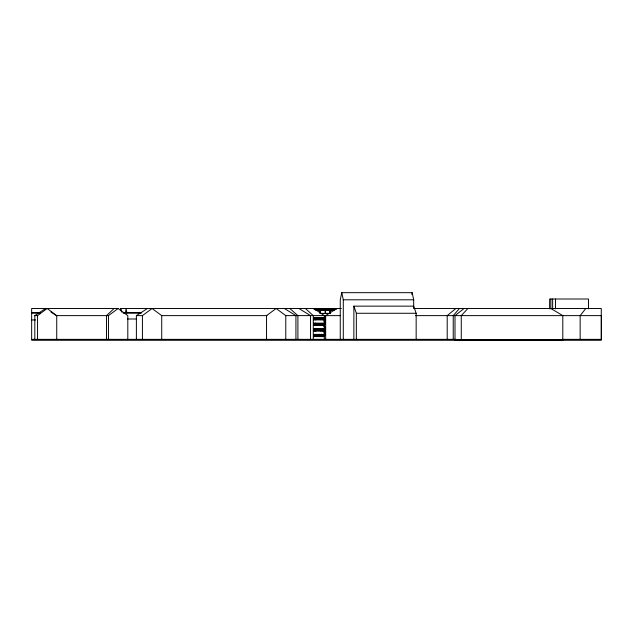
<?xml version="1.0" encoding="UTF-8"?>
<svg xmlns="http://www.w3.org/2000/svg" width="633" height="633" viewBox="0 0 633 633"><rect width="100%" height="100%" fill="white"/><g stroke="black" fill="none" stroke-linecap="round" stroke-linejoin="round"><path stroke-width="0.95" d="M313.675 319.752L313.659 317.355L313.841 319.752M313.675 325.378L313.857 322.98L313.841 325.378M314.593 319.705L314.791 317.355L314.775 319.752M313.675 331.004L313.857 328.606L313.841 331.004M314.593 325.33L314.791 322.98L314.775 325.378M313.675 336.629L313.659 334.232L313.841 336.629M315.345 317.948L315.764 317.37L315.914 319.752L315.345 319.752L315.345 317.948L315.914 317.948M314.609 331.004L314.593 328.606L314.775 331.004M315.345 323.574L315.764 322.996L315.914 325.378L315.345 325.378L315.345 323.574L315.914 323.574M314.609 336.629L314.593 334.232L314.775 336.629M316.476 319.752L316.666 317.355L316.65 319.752M315.345 329.2L315.764 328.622L315.914 331.004L315.345 331.004L315.345 329.2L315.914 329.2M316.476 325.378L316.666 322.98L316.65 325.378M315.543 336.629L315.527 334.232L315.709 336.629M317.418 319.752L317.6 317.355L317.584 319.752M316.476 331.004L316.666 328.606L316.65 331.004M317.418 325.378L317.6 322.98L317.584 325.378M316.476 336.629L316.666 334.232L316.65 336.629M318.352 319.752L318.336 317.355L318.518 319.752M317.418 331.004L317.6 328.606L317.584 331.004M318.352 325.378L318.336 322.98L318.518 325.378M319.182 319.752L319.364 317.355L319.349 319.752M317.418 336.629L317.6 334.232L317.584 336.629M318.352 331.004L318.336 328.606L318.518 331.004M319.182 325.378L319.364 322.98L319.349 325.378M320.116 319.752L320.1 317.355L320.282 319.752M318.352 336.629L318.336 334.232L318.518 336.629M319.182 331.004L319.364 328.606L319.349 331.004M320.116 325.378L320.306 322.98L320.282 325.378M321.058 319.752L321.24 317.355L321.224 319.752M319.182 336.629L319.364 334.232L319.349 336.629M320.116 331.004L320.306 328.606L320.282 331.004M321.058 325.378L321.24 322.98L321.224 325.378M321.991 319.752L321.975 317.355L322.157 319.752M320.116 336.629L320.1 334.232L320.282 336.629M321.058 331.004L321.24 328.606L321.224 331.004M321.991 325.378L322.173 322.98L322.157 325.378M322.909 319.705L323.107 317.355L323.091 319.752M321.058 336.629L321.24 334.232L321.224 336.629M321.991 331.004L322.173 328.606L322.157 331.004M322.909 325.33L323.107 322.98L323.091 325.378M323.859 319.752L323.843 317.355L324.025 319.752M321.991 336.629L321.975 334.232L322.157 336.629M322.925 331.004L323.107 328.606L323.091 331.004M323.859 325.378L324.041 322.98L324.025 325.378M322.925 336.629L323.107 334.232L323.091 336.629M323.859 331.004L324.041 328.606L324.025 331.004M323.859 336.629L323.843 334.232L324.025 336.629M120.594 310.281L120.879 308.5L341.361 308.5M125.429 312.947L126.141 308.5L126.845 312.947M413.681 308.105L413.681 299.797L412.162 292.675L341.78 292.675L340.261 299.797L340.261 339.351M411.79 294.456L412.162 292.675M585.818 308.5L580.152 315.622L580.152 339.351M459.455 308.5L453.236 315.622L453.236 339.351M467.89 308.5L461.267 315.622L461.267 340.325M114.106 308.5L106.518 315.622L106.518 339.351M455.863 308.5L447.207 315.622L447.207 339.351M464.06 308.5L455 315.622L455 340.325L562.8 340.325L562.8 315.622L550.876 308.5M34.815 339.351L34.815 315.622L37.553 315.622L47.151 308.5L56.741 315.622L56.741 339.351M50.972 312.061L56.353 315.622L108.465 315.622L118.134 308.5L127.811 315.622L127.811 339.351M136.38 339.351L136.38 315.622L142.425 315.622L152.07 308.5L161.724 315.622L161.724 339.351M34.815 315.622L45.584 308.5M136.38 315.622L147.426 308.5M325.671 339.351L325.671 315.622L336.803 308.5M341.78 292.675L343.292 299.797L413.681 299.797M353.871 339.351L353.871 306.15L413.681 306.15L416.158 313.272L416.158 339.351M118.134 308.5L31.65 308.5L31.65 339.351L455.815 339.351M413.911 308.5L601.279 308.5L601.279 340.143L31.65 340.143L31.65 339.668L601.279 339.668M314.11 309.276L336.258 309.276M315.732 310.059L334.192 310.083M316.342 310.257L320.053 310.257L320.053 313.367M334.018 310.257L330.149 310.257L330.149 313.367M31.65 312.844L40.512 312.844M123.016 312.844L141.752 312.844M31.65 312.9L40.496 312.9M123.213 312.9L140.993 312.9M353.871 306.15L356.347 313.272L416.158 313.272M161.423 315.622L266.944 315.622M266.548 339.351L266.548 315.622L276.17 308.5L285.784 315.622L325.386 315.59L325.386 319.04L323.661 319.04M325.671 315.622L340.459 315.622M415.39 315.622L601.35 315.622L601.35 339.351L562.009 339.351M313.477 317.948L314.039 317.948M314.411 317.948L314.981 317.948M316.278 317.948L316.848 317.948M317.212 317.948L317.782 317.948M318.146 317.948L318.716 317.948M318.985 317.948L319.554 317.948M319.918 317.948L320.488 317.948M320.852 317.948L321.422 317.948M321.786 317.948L322.355 317.948M322.719 317.948L323.289 317.948M323.661 317.948L324.223 317.948M313.485 318.85L314.031 318.85M314.419 318.85L314.965 318.85M315.353 318.85L315.907 318.85M316.286 318.85L316.84 318.85M317.22 318.85L317.774 318.85M318.162 318.85L318.708 318.85M318.992 318.85L319.538 318.85M319.926 318.85L320.48 318.85M320.86 318.85L321.414 318.85M321.801 318.85L322.347 318.85M322.735 318.85L323.281 318.85M323.669 318.85L324.215 318.85M127.51 319L136.404 319M313.485 319.705L314.031 319.705M314.419 319.705L314.965 319.705M315.353 319.705L315.907 319.705M316.286 319.705L316.84 319.705M317.22 319.705L317.774 319.705M318.162 319.705L318.708 319.705M318.992 319.705L319.538 319.705M319.926 319.705L320.48 319.705M320.86 319.705L321.414 319.705M321.801 319.705L322.347 319.705M322.735 319.705L323.281 319.705M323.669 319.705L324.215 319.705M31.65 319.958L35.606 319.958M323.661 321.097L325.386 321.097L325.386 324.547L323.661 324.547M313.477 323.574L314.039 323.574M314.411 323.574L314.981 323.574M316.278 323.574L316.848 323.574M317.212 323.574L317.782 323.574M318.146 323.574L318.716 323.574M318.985 323.574L319.554 323.574M319.918 323.574L320.488 323.574M320.852 323.574L321.422 323.574M321.786 323.574L322.355 323.574M322.719 323.574L323.289 323.574M323.661 323.574L324.223 323.574M313.485 324.476L314.031 324.476M314.419 324.476L314.965 324.476M315.353 324.476L315.907 324.476M316.286 324.476L316.84 324.476M317.22 324.476L317.774 324.476M318.162 324.476L318.708 324.476M318.992 324.476L319.538 324.476M319.926 324.476L320.48 324.476M320.86 324.476L321.414 324.476M321.801 324.476L322.347 324.476M322.735 324.476L323.281 324.476M323.661 326.604L325.386 326.604L325.386 330.054L323.661 330.054M313.477 329.2L314.039 329.2M314.411 329.2L314.981 329.2M316.278 329.2L316.848 329.2M317.212 329.2L317.782 329.2M318.146 329.2L318.716 329.2M318.985 329.2L319.554 329.2M319.918 329.2L320.488 329.2M320.852 329.2L321.422 329.2M321.786 329.2L322.355 329.2M322.719 329.2L323.289 329.2M323.661 329.2L324.223 329.2M313.485 329.247L314.031 329.247M314.419 329.247L314.965 329.247M315.353 329.247L315.907 329.247M316.286 329.247L316.84 329.247M317.22 329.247L317.774 329.247M318.162 329.247L318.708 329.247M318.992 329.247L319.538 329.247M319.926 329.247L320.48 329.247M320.86 329.247L321.414 329.247M321.801 329.247L322.347 329.247M322.735 329.247L323.281 329.247M323.669 329.247L324.215 329.247M313.485 330.102L314.031 330.102M314.419 330.102L314.965 330.102M315.353 330.102L315.907 330.102M316.286 330.102L316.84 330.102M317.22 330.102L317.774 330.102M318.162 330.102L318.708 330.102M318.992 330.102L319.538 330.102M319.926 330.102L320.48 330.102M320.86 330.102L321.414 330.102M321.801 330.102L322.347 330.102M322.735 330.102L323.281 330.102M323.661 332.111L325.386 332.111L325.386 335.561L323.661 335.561M313.477 334.825L314.039 334.825M314.411 334.825L314.981 334.825M315.345 334.825L315.914 334.825M316.278 334.825L316.848 334.825M317.212 334.825L317.782 334.825M318.146 334.825L318.716 334.825M318.985 334.825L319.554 334.825M319.918 334.825L320.488 334.825M320.852 334.825L321.422 334.825M321.786 334.825L322.355 334.825M322.719 334.825L323.289 334.825M323.661 334.825L324.223 334.825M313.485 335.727L314.031 335.727M314.419 335.727L314.965 335.727M315.353 335.727L315.907 335.727M316.286 335.727L316.84 335.727M317.22 335.727L317.774 335.727M318.162 335.727L318.708 335.727M318.992 335.727L319.538 335.727M319.926 335.727L320.48 335.727M320.86 335.727L321.414 335.727M321.801 335.727L322.347 335.727M322.735 335.727L323.281 335.727M323.669 335.727L324.215 335.727M313.485 336.582L314.031 336.582M314.419 336.582L314.965 336.582M315.353 336.582L315.907 336.582M316.286 336.582L316.84 336.582M317.22 336.582L317.774 336.582M318.162 336.582L318.708 336.582M318.992 336.582L319.538 336.582M319.926 336.582L320.48 336.582M320.86 336.582L321.414 336.582M321.801 336.582L322.347 336.582M322.735 336.582L323.281 336.582M323.669 336.582L324.215 336.582M298.903 308.5L310.542 315.622L310.542 339.351M284.399 308.5L295.928 315.622L295.928 339.351M328.013 308.5L329.595 309.687M289.811 308.5L297.906 315.622L297.906 339.351M305.359 308.5L313.28 315.622L313.28 339.351M315.139 309.925L313.818 308.5L324.294 315.622L324.294 339.351M120.879 308.5L121.441 312.061M588.476 308.849L588.476 299.005L549.634 299.005L549.634 308.849M555.489 299.005L555.489 308.849M552.633 299.005L552.633 308.849M550.868 299.005L550.868 308.849M356.347 313.272L356.347 339.351M343.292 299.797L343.292 339.351M329.983 310.083L329.983 313.533L320.219 313.533L320.219 310.083M325.386 310.083L325.386 313.533M325.212 315.764L325.212 318.866M325.212 321.263L325.212 324.373M325.212 326.77L325.212 329.88M325.212 332.278L325.212 335.387M322.925 317.948L322.925 319.752M322.925 323.574L322.925 325.378M322.909 329.247L322.909 330.956M322.909 334.881L322.909 336.582M321.999 317.995L321.999 319.705M321.999 323.621L321.999 325.33M321.999 329.247L321.999 330.956M321.999 334.881L321.999 336.582M320.274 317.995L320.274 319.705M320.274 323.621L320.274 325.33M320.274 329.247L320.274 330.956M320.274 334.881L320.274 336.582M315.709 319.752L315.606 317.426L315.543 319.752M315.709 325.378L315.606 323.052L315.543 325.378M315.709 331.004L315.606 328.677L315.543 331.004M314.609 317.948L314.609 319.752M314.609 323.574L314.609 325.378M314.593 329.247L314.593 330.956M314.593 334.881L314.593 336.582M313.683 317.995L313.683 319.705M313.683 323.621L313.683 325.33M313.683 329.247L313.683 330.956M313.683 334.881L313.683 336.582M285.784 315.622L285.784 339.351M142.425 315.622L142.425 339.351M108.465 315.622L108.465 339.351M37.553 315.622L37.553 339.351M325.212 310.257L320.393 310.257L320.393 313.367L325.212 313.367L325.212 310.257M329.817 310.257L325.552 310.257L325.552 313.367L329.817 313.367L329.817 310.257"/></g></svg>
